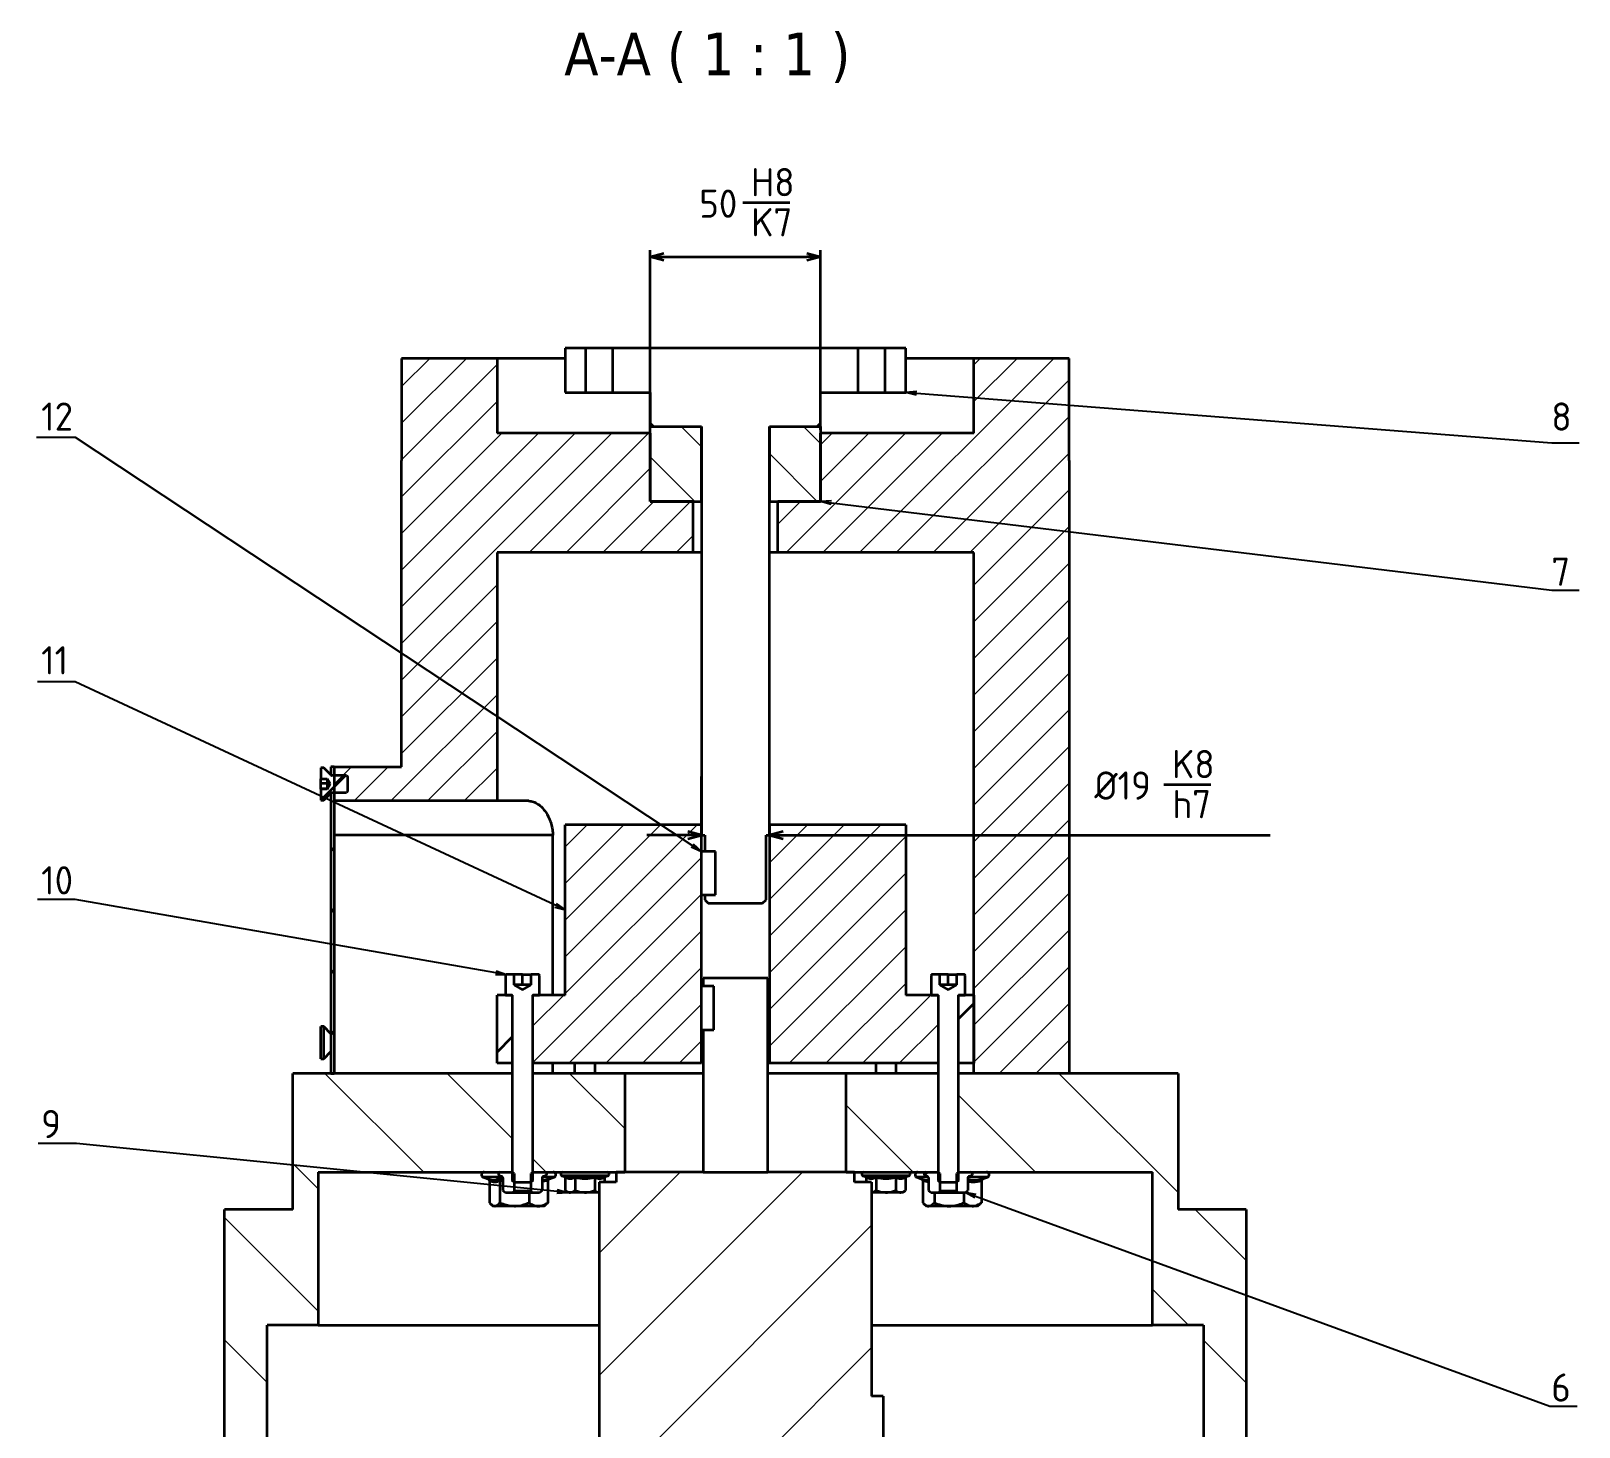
# Model space of a CAD drawing. Header units: millimetres. Extents: x 18672 to 36223, y 3814 to 8014.
# Drawn here: x 20005 to 20574, y 5027 to 5540 of the extents above; entities that cross this region are included whole.
import ezdxf
from ezdxf import colors
from ezdxf.entities.mleader import LeaderData, LeaderLine
from ezdxf.math import Vec2, Vec3

# ---------------------------------------------------------------- set-up
doc = ezdxf.new("R2010")
doc.units = ezdxf.units.MM
doc.layers.get('0').update_dxf_attribs({"lineweight": 35})
doc.layers.add('Nét mảnh', color=130, linetype='Continuous', lineweight=13)
doc.layers.add('Nét đậm', color=7, linetype='Continuous', lineweight=35)
doc.styles.add('MtXpl_TCVN_7284', font='tcvn+7284-2003r.ttf')
doc.styles.add('PDF Tahoma', font='tahoma.ttf')
doc.styles.get("Standard").update_dxf_attribs({"font": 'tcvn+7284-2003r.ttf', "height": 4.375})
pattern_1 = [(135, (305.248, 0), (-22.45064, -22.45064), [])]
pattern_2 = [(45, (18667.702, 3566.55), (-11.22532, 11.22532), [])]
pattern_3 = [(45, (305.248, 0), (-6.735192, 6.735192), [])]

# ---------------------------------------------------------------- blocks, each defined once
blk = doc.blocks.new('_Open')
at = {"color": 0, "linetype": 'ByBlock', "lineweight": -2}
for p, q in [((-1, 0.17), (0, 0)), ((-1, -0.17), (0, 0)), ((0, 0), (-1, 0))]:
    blk.add_line(p, q, dxfattribs=at)
blk = doc.blocks.new('_Open30')
at = {"color": 0, "linetype": 'ByBlock', "lineweight": -2}
for p, q in [((-1, 0.27), (0, 0)), ((0, 0), (-1, -0.27)), ((0, 0), (-1, 0))]:
    blk.add_line(p, q, dxfattribs=at)

msp = doc.modelspace()

# ---------------------------------------------------------------- hatches: boundary and pattern name
at = {"layer": 'Nét mảnh', "linetype": 'Continuous'}
h = msp.add_hatch(dxfattribs=at)
h.set_pattern_fill('ANSI31', color=256, scale=3, style=0)
h.set_pattern_definition(pattern_3)
h.paths.add_polyline_path([(20176.37, 5419.69), (20141.37, 5419.69), (20141.37, 5382.19), (20141.37, 5269.69), (20116.63, 5269.69), (20116.63, 5257.19), (20176.37, 5257.19), (20176.37, 5348.44), (20248.24, 5348.44), (20248.24, 5367.19), (20232.62, 5367.19), (20232.62, 5392.19), (20176.37, 5392.19)], flags=0)
h = msp.add_hatch(dxfattribs=at)
h.set_pattern_fill('ANSI31', color=256, scale=3, style=0)
h.set_pattern_definition(pattern_3)
h.paths.add_polyline_path([(20386.37, 5157.19), (20386.37, 5182.19), (20386.37, 5382.19), (20386.37, 5419.69), (20351.37, 5419.69), (20351.37, 5392.19), (20295.12, 5392.19), (20295.12, 5367.19), (20279.49, 5367.19), (20279.49, 5348.44), (20351.37, 5348.44), (20351.37, 5157.19)], flags=0)
h = msp.add_hatch(dxfattribs=at)
h.set_pattern_fill('ANSI31', color=256, scale=5, angle=90, style=0)
h.paths.add_polyline_path([(20232.62, 5394.69), (20232.62, 5367.19), (20251.37, 5367.19), (20251.37, 5394.69)], flags=0)
h = msp.add_hatch(dxfattribs=at)
h.set_pattern_fill('ANSI31', color=256, scale=5, angle=90, style=0)
h.paths.add_polyline_path([(20295.12, 5367.19), (20295.12, 5394.69), (20276.37, 5394.69), (20276.37, 5367.19)], flags=0)
h = msp.add_hatch(dxfattribs=at)
h.set_pattern_fill('ANSI31', color=256, scale=3, style=0)
h.set_pattern_definition(pattern_3)
h.paths.add_polyline_path([(20201.37, 5248.44), (20201.37, 5185.94), (20189.49, 5185.94), (20189.49, 5160.94), (20251.37, 5160.94), (20251.37, 5248.44)], flags=0)
h = msp.add_hatch(dxfattribs=at)
h.set_pattern_fill('ANSI31', color=256, scale=3, style=0)
h.set_pattern_definition(pattern_3)
h.paths.add_polyline_path([(20326.37, 5185.94), (20326.37, 5248.44), (20276.37, 5248.44), (20276.37, 5160.94), (20338.24, 5160.94), (20338.24, 5185.94)], flags=0)
h = msp.add_hatch(dxfattribs=at)
h.set_pattern_fill('ANSI31', color=256, scale=10, angle=90, style=0)
h.set_pattern_definition(pattern_1)
h.paths.add_polyline_path([(20051.37, 5009.69), (20091.99, 5009.69), (20091.99, 5064.69), (20110.74, 5064.69), (20110.74, 5120.94), (20181.99, 5120.94), (20181.99, 5157.19), (20101.37, 5157.19), (20101.37, 5107.19), (20076.37, 5107.19), (20076.37, 5019.69), (20051.37, 5019.69)], flags=0)
h = msp.add_hatch(dxfattribs=at)
h.set_pattern_fill('ANSI31', color=256, scale=10, angle=90, style=0)
h.set_pattern_definition(pattern_1)
h.paths.add_polyline_path([(20223.24, 5120.94), (20223.24, 5157.19), (20189.49, 5157.19), (20189.49, 5120.94)], flags=0)
h = msp.add_hatch(dxfattribs=at)
h.set_pattern_fill('ANSI31', color=256, scale=10, angle=90, style=0)
h.set_pattern_definition(pattern_1)
h.paths.add_polyline_path([(20304.49, 5157.19), (20304.49, 5120.94), (20338.24, 5120.94), (20338.24, 5157.19)], flags=0)
h = msp.add_hatch(dxfattribs=at)
h.set_pattern_fill('ANSI31', color=256, scale=10, angle=90, style=0)
h.set_pattern_definition(pattern_1)
h.paths.add_polyline_path([(20416.99, 5064.69), (20435.74, 5064.69), (20435.74, 5009.69), (20451.37, 5009.69), (20451.37, 5019.69), (20451.37, 5107.19), (20426.37, 5107.19), (20426.37, 5157.19), (20345.74, 5157.19), (20345.74, 5120.94), (20416.99, 5120.94)], flags=0)
at = {"layer": 'Nét đậm', "linetype": 'Continuous'}
h = msp.add_hatch(dxfattribs=at)
h.set_pattern_fill('ANSI31', scale=5, style=0)
h.set_pattern_definition(pattern_2)
edge = h.paths.add_edge_path(flags=0)
edge.add_line((20121.09, 5260.32), (20121.65, 5260.87))
edge.add_line((20121.65, 5260.87), (20121.65, 5266.01))
edge.add_line((20121.65, 5266.01), (20121.09, 5266.57))
edge.add_line((20121.09, 5266.57), (20115.63, 5266.57))
edge.add_arc((20115.63, 5266.82), 0.25, 225, 270, ccw=False)
edge.add_line((20115.45, 5266.64), (20112.75, 5269.33))
edge.add_line((20112.75, 5269.33), (20111.65, 5269.33))
edge.add_line((20111.65, 5269.33), (20111.65, 5265.32))
edge.add_line((20111.65, 5265.32), (20114.02, 5265.32))
edge.add_line((20114.02, 5265.32), (20114.02, 5265.32))
edge.add_line((20114.02, 5265.32), (20115.11, 5263.44))
edge.add_line((20115.11, 5263.44), (20114.02, 5261.57))
edge.add_line((20114.02, 5261.57), (20114.02, 5261.56))
edge.add_line((20114.02, 5261.56), (20111.65, 5261.56))
edge.add_line((20111.65, 5261.56), (20111.65, 5257.55))
edge.add_line((20111.65, 5257.55), (20112.75, 5257.55))
edge.add_line((20112.75, 5257.55), (20115.45, 5260.24))
edge.add_arc((20115.63, 5260.07), 0.25, 90, 135, ccw=False)
edge.add_line((20115.63, 5260.32), (20121.09, 5260.32))
h = msp.add_hatch(dxfattribs=at)
h.set_pattern_fill('ANSI31', scale=5, style=0)
h.set_pattern_definition(pattern_2)
h.paths.add_polyline_path([(20116.63, 5260.32), (20115.38, 5260.32), (20115.38, 5157.19), (20116.63, 5157.19)], flags=0)
h = msp.add_hatch(dxfattribs=at)
h.set_pattern_fill('ANSI31', color=256, scale=5, style=0)
h.set_pattern_definition(pattern_2)
h.paths.add_polyline_path([(20176.37, 5185.94), (20176.37, 5160.94), (20181.99, 5160.94), (20181.99, 5185.94)], flags=0)
h = msp.add_hatch(dxfattribs=at)
h.set_pattern_fill('ANSI31', scale=5, style=0)
h.set_pattern_definition(pattern_2)
h.paths.add_polyline_path([(20351.37, 5160.94), (20351.37, 5185.94), (20345.74, 5185.94), (20345.74, 5160.94)], flags=0)
h = msp.add_hatch(dxfattribs=at)
h.set_pattern_fill('ANSI31', scale=5, style=0)
h.set_pattern_definition(pattern_2)
edge = h.paths.add_edge_path(flags=0)
edge.add_spline(control_points=[(20192.96, 5118.8), (20192.96, 5118.85), (20192.97, 5118.9), (20192.98, 5118.94), (20193, 5118.99), (20193.03, 5119.03), (20193.06, 5119.07), (20193.09, 5119.12), (20193.13, 5119.15), (20193.17, 5119.19), (20193.22, 5119.22), (20193.27, 5119.24), (20193.32, 5119.26), (20193.32, 5119.26), (20193.32, 5119.26), (20193.32, 5119.27)], knot_values=[0, 0, 0, 0, 0.000119, 0.000119, 0.000119, 0.000237, 0.000237, 0.000237, 0.000369, 0.000369, 0.000369, 0.000499, 0.000499, 0.000499, 0.000503, 0.000503, 0.000503, 0.000503], weights=[1, 1, 1, 1, 1, 1, 1, 1, 1, 1, 1, 1, 1, 1, 1, 1], degree=3, periodic=0)
edge.add_line((20193.32, 5119.27), (20194.15, 5119.57))
edge.add_arc((20193.91, 5120.23), 0.709, 290, 450)
edge.add_line((20193.91, 5120.94), (20189.49, 5120.94))
edge.add_line((20189.49, 5120.94), (20189.49, 5120.91))
edge.add_line((20189.49, 5120.91), (20188.87, 5120.47))
edge.add_line((20188.87, 5120.47), (20188.87, 5113.88))
edge.add_line((20188.87, 5113.88), (20189.49, 5113.44))
edge.add_line((20189.49, 5113.44), (20191.99, 5113.44))
edge.add_line((20191.99, 5113.44), (20192.96, 5114.19))
edge.add_line((20192.96, 5114.19), (20192.96, 5118.8))
h = msp.add_hatch(dxfattribs=at)
h.set_pattern_fill('ANSI31', scale=5, style=0)
h.set_pattern_definition(pattern_2)
edge = h.paths.add_edge_path(flags=0)
edge.add_spline(control_points=[(20334.41, 5119.27), (20334.41, 5119.26), (20334.41, 5119.26), (20334.41, 5119.26), (20334.46, 5119.24), (20334.51, 5119.22), (20334.56, 5119.19), (20334.6, 5119.15), (20334.64, 5119.12), (20334.68, 5119.07), (20334.71, 5119.03), (20334.73, 5118.99), (20334.75, 5118.94), (20334.77, 5118.9), (20334.77, 5118.85), (20334.77, 5118.8)], knot_values=[-0.000004, -0.000004, -0.000004, -0.000004, 0, 0, 0, 0.000131, 0.000131, 0.000131, 0.000263, 0.000263, 0.000263, 0.000381, 0.000381, 0.000381, 0.000501, 0.000501, 0.000501, 0.000501], weights=[1, 1, 1, 1, 1, 1, 1, 1, 1, 1, 1, 1, 1, 1, 1, 1], degree=3, periodic=0)
edge.add_line((20334.77, 5118.8), (20334.77, 5114.19))
edge.add_line((20334.77, 5114.19), (20335.74, 5113.44))
edge.add_line((20335.74, 5113.44), (20338.24, 5113.44))
edge.add_line((20338.24, 5113.44), (20338.87, 5113.88))
edge.add_line((20338.87, 5113.88), (20338.87, 5120.47))
edge.add_line((20338.87, 5120.47), (20338.24, 5120.91))
edge.add_line((20338.24, 5120.91), (20338.24, 5120.94))
edge.add_line((20338.24, 5120.94), (20333.83, 5120.94))
edge.add_arc((20333.83, 5120.23), 0.709, 90, 250)
edge.add_line((20333.58, 5119.57), (20334.41, 5119.27))

# ---------------------------------------------------------------- linework, layer by layer
at = {"layer": 'Nét mảnh', "linetype": 'Continuous'}
for p, q in [((20213.87, 5091.2), (20243.61, 5120.94)), ((20213.87, 5046.29), (20288.51, 5120.94)), ((20213.87, 5001.39), (20313.87, 5101.39)), ((20213.87, 4956.49), (20313.87, 5056.49))]:
    msp.add_line(p, q, dxfattribs=at)
at = {"layer": 'Nét đậm'}
for p, q in [((20283.86, 5476.83), (20266.54, 5476.83)), ((20232.62, 5393.44), (20232.62, 5459.49)), ((20237.62, 5456.99), (20290.12, 5456.99)), ((20295.12, 5393.44), (20295.12, 5459.49)), ((20251.37, 5245.94), (20251.37, 5266.13)), ((20276.37, 5245.94), (20276.37, 5266.13)), ((20438.43, 5263.17), (20421.11, 5263.17)), ((20246.37, 5244.69), (20231.37, 5244.69)), ((20281.37, 5244.69), (20460.11, 5244.69)), ((20256.62, 5238.69), (20251.37, 5238.69)), ((20256.62, 5222.69), (20256.62, 5238.69)), ((20251.37, 5222.69), (20256.62, 5222.69)), ((20255.99, 5189.19), (20251.37, 5189.19)), ((20255.99, 5173.19), (20255.99, 5189.19)), ((20251.37, 5173.19), (20255.99, 5173.19)), ((20251.99, 5173.19), (20251.99, 5120.94)), ((20251.99, 5120.94), (20275.74, 5120.94))]:
    msp.add_line(p, q, dxfattribs=at)
at = {"layer": 'Nét đậm', "color": 7, "linetype": 'Continuous'}
for p, q in [((20201.37, 5423.44), (20201.37, 5407.19)), ((20208.87, 5423.44), (20201.37, 5423.44)), ((20208.87, 5423.44), (20208.87, 5407.19)), ((20218.87, 5423.44), (20208.87, 5423.44)), ((20218.87, 5407.19), (20218.87, 5423.44)), ((20308.87, 5423.44), (20218.87, 5423.44)), ((20308.87, 5423.44), (20308.87, 5407.19)), ((20318.87, 5423.44), (20308.87, 5423.44)), ((20318.87, 5407.19), (20318.87, 5423.44)), ((20326.37, 5423.44), (20318.87, 5423.44)), ((20326.37, 5407.19), (20326.37, 5423.44)), ((20141.37, 5419.69), (20141.37, 5382.19)), ((20176.37, 5419.69), (20141.37, 5419.69)), ((20176.37, 5419.69), (20176.37, 5392.19)), ((20201.37, 5419.69), (20176.37, 5419.69)), ((20351.37, 5419.69), (20326.37, 5419.69)), ((20351.37, 5392.19), (20351.37, 5419.69)), ((20386.37, 5419.69), (20351.37, 5419.69)), ((20386.37, 5382.19), (20386.37, 5419.69)), ((20201.37, 5407.19), (20208.87, 5407.19)), ((20208.87, 5407.19), (20218.87, 5407.19)), ((20218.87, 5407.19), (20232.62, 5407.19)), ((20232.62, 5407.19), (20232.62, 5395.94)), ((20295.12, 5407.19), (20308.87, 5407.19)), ((20295.12, 5395.94), (20295.12, 5407.19)), ((20308.87, 5407.19), (20318.87, 5407.19)), ((20318.87, 5407.19), (20326.37, 5407.19)), ((20232.62, 5395.94), (20233.87, 5394.69)), ((20232.62, 5367.19), (20232.62, 5394.69)), ((20232.62, 5394.69), (20251.37, 5394.69)), ((20233.87, 5394.69), (20251.37, 5394.69)), ((20251.37, 5367.19), (20251.37, 5394.69)), ((20251.37, 5394.69), (20251.37, 5244.69)), ((20276.37, 5394.69), (20276.37, 5367.19)), ((20276.37, 5394.69), (20295.12, 5394.69)), ((20276.37, 5394.69), (20293.87, 5394.69)), ((20276.37, 5244.69), (20276.37, 5394.69)), ((20293.87, 5394.69), (20295.12, 5395.94)), ((20295.12, 5394.69), (20295.12, 5367.19)), ((20232.62, 5392.19), (20176.37, 5392.19)), ((20232.62, 5392.19), (20232.62, 5367.19)), ((20295.12, 5367.19), (20295.12, 5392.19)), ((20351.37, 5392.19), (20295.12, 5392.19)), ((20141.37, 5269.69), (20141.37, 5382.19)), ((20386.37, 5382.19), (20386.37, 5182.19)), ((20232.62, 5367.19), (20251.37, 5367.19)), ((20248.24, 5367.19), (20232.62, 5367.19)), ((20248.24, 5367.19), (20248.24, 5348.44)), ((20276.37, 5367.19), (20295.12, 5367.19)), ((20279.49, 5348.44), (20279.49, 5367.19)), ((20295.12, 5367.19), (20279.49, 5367.19)), ((20248.24, 5348.44), (20176.37, 5348.44)), ((20176.37, 5348.44), (20176.37, 5257.19)), ((20251.37, 5348.44), (20248.24, 5348.44)), ((20279.49, 5348.44), (20276.37, 5348.44)), ((20351.37, 5348.44), (20279.49, 5348.44)), ((20351.37, 5157.19), (20351.37, 5348.44)), ((20111.65, 5269.33), (20111.65, 5265.32)), ((20112.75, 5269.33), (20111.65, 5269.33)), ((20115.45, 5266.64), (20112.75, 5269.33)), ((20116.63, 5269.69), (20115.38, 5269.69)), ((20115.38, 5269.69), (20115.38, 5266.57)), ((20116.63, 5269.69), (20116.63, 5257.19)), ((20116.63, 5269.69), (20141.37, 5269.69)), ((20116.63, 5269.69), (20116.63, 5266.57)), ((20111.65, 5265.32), (20114.02, 5265.32)), ((20111.65, 5263.62), (20111.65, 5265.32)), ((20114.02, 5263.62), (20111.65, 5263.62)), ((20111.65, 5261.66), (20111.65, 5263.62)), ((20115.11, 5263.44), (20114.02, 5265.32)), ((20114.02, 5265.32), (20114.02, 5265.32)), ((20114.02, 5265.32), (20114.02, 5264.51)), ((20114.02, 5264.51), (20114.02, 5262.64)), ((20114.02, 5261.57), (20115.11, 5263.44)), ((20114.02, 5262.64), (20114.02, 5261.57)), ((20116.63, 5266.57), (20115.38, 5266.57)), ((20121.09, 5266.57), (20115.63, 5266.57)), ((20121.09, 5266.57), (20121.65, 5266.01)), ((20121.65, 5260.87), (20121.65, 5266.01)), ((20114.02, 5261.66), (20111.65, 5261.66)), ((20111.65, 5261.56), (20111.65, 5261.66)), ((20111.65, 5261.56), (20111.65, 5257.55)), ((20114.02, 5261.56), (20111.65, 5261.56)), ((20111.65, 5257.55), (20112.75, 5257.55)), ((20112.75, 5257.55), (20115.45, 5260.24)), ((20114.02, 5261.56), (20114.02, 5261.57)), ((20114.02, 5261.57), (20114.02, 5261.57)), ((20115.38, 5260.32), (20115.38, 5157.19)), ((20115.38, 5260.32), (20116.63, 5260.32)), ((20115.63, 5260.32), (20121.09, 5260.32)), ((20116.63, 5260.32), (20116.63, 5157.19)), ((20176.37, 5257.19), (20116.63, 5257.19)), ((20121.65, 5260.87), (20121.09, 5260.32)), ((20188.09, 5257.19), (20176.37, 5257.19)), ((20251.37, 5248.44), (20201.37, 5248.44)), ((20201.37, 5185.94), (20201.37, 5248.44)), ((20251.37, 5160.94), (20251.37, 5248.44)), ((20276.37, 5248.44), (20276.37, 5160.94)), ((20326.37, 5248.44), (20276.37, 5248.44)), ((20326.37, 5248.44), (20326.37, 5185.94)), ((20196.84, 5244.69), (20116.63, 5244.69)), ((20196.84, 5185.94), (20196.84, 5244.69)), ((20251.37, 5244.69), (20252.62, 5244.69)), ((20252.62, 5244.69), (20252.62, 5238.69)), ((20275.12, 5244.69), (20276.37, 5244.69)), ((20275.12, 5220.94), (20275.12, 5244.69)), ((20252.62, 5222.69), (20252.62, 5220.94)), ((20252.62, 5220.94), (20253.87, 5219.69)), ((20253.87, 5219.69), (20273.87, 5219.69)), ((20273.87, 5219.69), (20275.12, 5220.94)), ((20179.49, 5193.07), (20179.49, 5185.94)), ((20182.56, 5193.44), (20179.87, 5193.44)), ((20182.56, 5193.44), (20182.56, 5189.69)), ((20185.74, 5193.44), (20182.56, 5193.44)), ((20182.56, 5189.69), (20185.74, 5187.86)), ((20184.15, 5189.69), (20182.56, 5189.69)), ((20187.33, 5189.69), (20184.15, 5189.69)), ((20185.74, 5189.69), (20185.74, 5193.44)), ((20185.74, 5193.44), (20188.92, 5193.44)), ((20185.74, 5187.86), (20188.92, 5189.69)), ((20188.92, 5189.69), (20187.33, 5189.69)), ((20188.92, 5189.69), (20188.92, 5193.44)), ((20191.62, 5193.44), (20188.92, 5193.44)), ((20191.99, 5185.94), (20191.99, 5193.07)), ((20251.99, 5192.19), (20251.99, 5189.19)), ((20275.74, 5192.19), (20251.99, 5192.19)), ((20275.74, 5120.94), (20275.74, 5192.19)), ((20335.74, 5193.07), (20335.74, 5185.94)), ((20338.81, 5193.44), (20336.12, 5193.44)), ((20338.81, 5193.44), (20338.81, 5189.69)), ((20341.99, 5193.44), (20338.81, 5193.44)), ((20338.81, 5189.69), (20341.99, 5187.86)), ((20340.4, 5189.69), (20338.81, 5189.69)), ((20343.58, 5189.69), (20340.4, 5189.69)), ((20341.99, 5189.69), (20341.99, 5193.44)), ((20341.99, 5193.44), (20345.17, 5193.44)), ((20341.99, 5187.86), (20345.17, 5189.69)), ((20345.17, 5189.69), (20343.58, 5189.69)), ((20345.17, 5189.69), (20345.17, 5193.44)), ((20347.87, 5193.44), (20345.17, 5193.44)), ((20348.24, 5185.94), (20348.24, 5193.07)), ((20176.37, 5160.94), (20176.37, 5185.94)), ((20181.99, 5185.94), (20176.37, 5185.94)), ((20179.49, 5185.94), (20181.68, 5185.94)), ((20181.99, 5185.94), (20181.99, 5160.94)), ((20181.99, 5185.63), (20181.99, 5117.88)), ((20189.49, 5160.94), (20189.49, 5185.94)), ((20201.37, 5185.94), (20189.49, 5185.94)), ((20189.49, 5117.88), (20189.49, 5185.63)), ((20189.8, 5185.94), (20191.99, 5185.94)), ((20338.24, 5185.94), (20326.37, 5185.94)), ((20335.74, 5185.94), (20337.93, 5185.94)), ((20338.24, 5185.94), (20338.24, 5160.94)), ((20338.24, 5185.63), (20338.24, 5117.88)), ((20345.74, 5160.94), (20345.74, 5185.94)), ((20351.37, 5185.94), (20345.74, 5185.94)), ((20345.74, 5117.88), (20345.74, 5185.63)), ((20346.05, 5185.94), (20348.24, 5185.94)), ((20351.37, 5185.94), (20351.37, 5160.94)), ((20386.37, 5182.19), (20386.37, 5157.19)), ((20112.75, 5174.33), (20111.65, 5174.33)), ((20111.65, 5166.18), (20111.65, 5174.33)), ((20115.38, 5171.71), (20112.75, 5174.33)), ((20112.75, 5166.18), (20112.75, 5174.33)), ((20111.65, 5162.55), (20111.65, 5166.18)), ((20112.75, 5162.55), (20112.75, 5166.18)), ((20111.65, 5162.55), (20112.75, 5162.55)), ((20112.75, 5162.55), (20115.38, 5165.17)), ((20181.99, 5160.94), (20176.37, 5160.94)), ((20251.37, 5160.94), (20189.49, 5160.94)), ((20196.84, 5157.19), (20196.84, 5160.94)), ((20204.87, 5160.94), (20204.87, 5157.19)), ((20212.37, 5157.19), (20212.37, 5160.94)), ((20276.37, 5160.94), (20275.74, 5160.94)), ((20338.24, 5160.94), (20276.37, 5160.94)), ((20315.36, 5160.94), (20315.36, 5157.19)), ((20322.86, 5157.19), (20322.86, 5160.94)), ((20351.37, 5160.94), (20345.74, 5160.94)), ((20101.37, 5107.19), (20101.37, 5157.19)), ((20181.99, 5157.19), (20101.37, 5157.19)), ((20115.38, 5157.19), (20116.63, 5157.19)), ((20181.99, 5157.19), (20181.99, 5120.94)), ((20189.49, 5120.94), (20189.49, 5157.19)), ((20223.24, 5157.19), (20189.49, 5157.19)), ((20223.24, 5157.19), (20223.24, 5120.94)), ((20251.99, 5157.19), (20223.24, 5157.19)), ((20304.49, 5157.19), (20275.74, 5157.19)), ((20304.49, 5120.94), (20304.49, 5157.19)), ((20338.24, 5157.19), (20304.49, 5157.19)), ((20338.24, 5157.19), (20338.24, 5120.94)), ((20345.74, 5120.94), (20345.74, 5157.19)), ((20426.37, 5157.19), (20345.74, 5157.19)), ((20386.37, 5157.19), (20351.37, 5157.19)), ((20426.37, 5157.19), (20426.37, 5107.19)), ((20110.74, 5120.94), (20181.99, 5120.94)), ((20110.74, 5120.94), (20110.74, 5064.69)), ((20177.58, 5120.94), (20181.99, 5120.94)), ((20181.99, 5120.91), (20181.99, 5120.94)), ((20182.62, 5120.47), (20181.99, 5120.91)), ((20182.62, 5120.47), (20182.62, 5113.88)), ((20189.49, 5120.91), (20188.87, 5120.47)), ((20188.87, 5113.88), (20188.87, 5120.47)), ((20189.49, 5120.94), (20189.49, 5120.91)), ((20189.49, 5120.94), (20193.91, 5120.94)), ((20189.49, 5120.94), (20223.24, 5120.94)), ((20220.12, 5120.94), (20220.12, 5117.19)), ((20251.99, 5120.94), (20220.12, 5120.94)), ((20307.62, 5120.94), (20275.74, 5120.94)), ((20304.49, 5120.94), (20338.24, 5120.94)), ((20307.62, 5117.19), (20307.62, 5120.94)), ((20333.83, 5120.94), (20338.24, 5120.94)), ((20338.24, 5120.91), (20338.24, 5120.94)), ((20338.87, 5120.47), (20338.24, 5120.91)), ((20338.87, 5120.47), (20338.87, 5113.88)), ((20345.74, 5120.91), (20345.12, 5120.47)), ((20345.12, 5113.88), (20345.12, 5120.47)), ((20345.74, 5120.94), (20345.74, 5120.91)), ((20345.74, 5120.94), (20350.16, 5120.94)), ((20345.74, 5120.94), (20416.99, 5120.94)), ((20416.99, 5064.69), (20416.99, 5120.94)), ((20171.33, 5119.07), (20173.74, 5118.19)), ((20173.64, 5117.72), (20173.64, 5109.69)), ((20178.16, 5119.27), (20177.33, 5119.57)), ((20177.44, 5117.72), (20177.44, 5109.69)), ((20178.52, 5118.8), (20178.52, 5114.19)), ((20178.52, 5114.19), (20179.49, 5113.44)), ((20182.68, 5117.19), (20181.99, 5117.88)), ((20182.68, 5117.19), (20188.8, 5117.19)), ((20189.49, 5117.88), (20188.8, 5117.19)), ((20191.99, 5113.44), (20192.96, 5114.19)), ((20192.96, 5118.8), (20192.96, 5114.19)), ((20194.15, 5119.57), (20193.32, 5119.27)), ((20195, 5117.72), (20195, 5109.69)), ((20195.33, 5118.35), (20197.31, 5119.07)), ((20200.22, 5119.57), (20201.04, 5119.27)), ((20201.41, 5118.8), (20201.41, 5114.19)), ((20201.41, 5114.19), (20202.37, 5113.44)), ((20205.02, 5118.8), (20205.02, 5114.19)), ((20212.23, 5118.8), (20212.23, 5114.19)), ((20213.87, 5117.19), (20213.87, 4950.94)), ((20220.12, 5117.19), (20213.87, 5117.19)), ((20215.84, 5118.8), (20215.84, 5117.19)), ((20216.21, 5119.27), (20217.03, 5119.57)), ((20313.87, 5117.19), (20307.62, 5117.19)), ((20310.7, 5119.57), (20311.53, 5119.27)), ((20311.89, 5118.8), (20311.89, 5117.19)), ((20313.87, 5117.19), (20313.87, 5038.69)), ((20315.5, 5118.8), (20315.5, 5114.19)), ((20322.72, 5118.8), (20322.72, 5114.19)), ((20325.36, 5113.44), (20326.33, 5114.19)), ((20326.33, 5118.8), (20326.33, 5114.19)), ((20326.69, 5119.27), (20327.52, 5119.57)), ((20330.43, 5119.07), (20332.65, 5118.26)), ((20332.67, 5117.72), (20332.67, 5109.69)), ((20334.41, 5119.27), (20333.58, 5119.57)), ((20334.77, 5118.8), (20334.77, 5114.19)), ((20334.77, 5114.19), (20335.74, 5113.44)), ((20338.93, 5117.19), (20338.24, 5117.88)), ((20338.93, 5117.19), (20345.05, 5117.19)), ((20345.74, 5117.88), (20345.05, 5117.19)), ((20348.24, 5113.44), (20349.21, 5114.19)), ((20349.21, 5118.8), (20349.21, 5114.19)), ((20350.4, 5119.57), (20349.57, 5119.27)), ((20354.17, 5117.72), (20354.17, 5109.69)), ((20354.6, 5118.41), (20356.4, 5119.07)), ((20174.28, 5109.01), (20174.94, 5108.44)), ((20175.54, 5108.44), (20174.94, 5108.44)), ((20182.78, 5108.44), (20175.54, 5108.44)), ((20179.49, 5113.44), (20181.99, 5113.44)), ((20181.99, 5113.44), (20182.62, 5113.88)), ((20181.99, 5113.44), (20189.49, 5113.44)), ((20188.87, 5113.88), (20182.62, 5113.88)), ((20191.56, 5108.44), (20182.78, 5108.44)), ((20188.12, 5113.44), (20188.12, 5109.69)), ((20188.87, 5113.88), (20189.49, 5113.44)), ((20189.49, 5113.44), (20191.99, 5113.44)), ((20193.69, 5108.44), (20191.56, 5108.44)), ((20193.69, 5108.44), (20194.35, 5109.01)), ((20195, 5109.69), (20194.33, 5109.04)), ((20203.21, 5113.44), (20202.37, 5113.44)), ((20208.62, 5113.44), (20203.21, 5113.44)), ((20213.87, 5113.44), (20208.62, 5113.44)), ((20319.11, 5113.44), (20313.87, 5113.44)), ((20324.52, 5113.44), (20319.11, 5113.44)), ((20325.36, 5113.44), (20324.52, 5113.44)), ((20333.18, 5109.18), (20334.04, 5108.44)), ((20334.8, 5108.44), (20334.04, 5108.44)), ((20342.32, 5108.44), (20334.8, 5108.44)), ((20335.74, 5113.44), (20338.24, 5113.44)), ((20336.94, 5113.44), (20336.94, 5109.69)), ((20338.24, 5113.44), (20338.87, 5113.88)), ((20338.24, 5113.44), (20345.74, 5113.44)), ((20345.12, 5113.88), (20338.87, 5113.88)), ((20350.93, 5108.44), (20342.32, 5108.44)), ((20345.12, 5113.88), (20345.74, 5113.44)), ((20345.74, 5113.44), (20348.24, 5113.44)), ((20347.69, 5113.44), (20347.69, 5109.69)), ((20352.79, 5108.44), (20350.93, 5108.44)), ((20352.79, 5108.44), (20353.65, 5109.18)), ((20354.17, 5109.69), (20353.62, 5109.21)), ((20076.37, 5019.69), (20076.37, 5107.19)), ((20101.37, 5107.19), (20076.37, 5107.19)), ((20451.37, 5107.19), (20426.37, 5107.19)), ((20451.37, 5107.19), (20451.37, 5019.69)), ((20110.74, 5064.69), (20091.99, 5064.69)), ((20091.99, 5009.69), (20091.99, 5064.69)), ((20110.74, 5064.69), (20213.87, 5064.69)), ((20313.87, 5064.69), (20416.99, 5064.69)), ((20435.74, 5064.69), (20416.99, 5064.69)), ((20435.74, 5064.69), (20435.74, 5009.69)), ((20318.12, 5038.69), (20313.87, 5038.69)), ((20318.12, 5038.69), (20318.12, 5015.44))]:
    msp.add_line(p, q, dxfattribs=at)
at = {"layer": 'Nét đậm', "color": 8, "linetype": 'Continuous'}
for p, q in [((20178.33, 5119.07), (20171.33, 5119.07)), ((20178.52, 5117.62), (20177.44, 5117.72)), ((20195, 5117.72), (20192.96, 5117.42)), ((20197.31, 5119.07), (20193.09, 5119.07)), ((20195.6, 5118.5), (20195.43, 5118.42)), ((20217.03, 5119.57), (20200.22, 5119.57)), ((20327.52, 5119.57), (20310.7, 5119.57)), ((20334.62, 5119.07), (20330.43, 5119.07)), ((20334.77, 5117.24), (20332.67, 5117.72)), ((20356.4, 5119.07), (20349.38, 5119.07))]:
    msp.add_line(p, q, dxfattribs=at)
at = {"layer": 'Nét đậm', "color": 7, "linetype": 'Continuous'}
for centre, radius, start, end in [((20115.63, 5266.82), 0.25, 225, 270), ((20115.63, 5260.07), 0.25, 90, 135), ((20179.87, 5193.07), 0.375, 90, 180), ((20191.62, 5193.07), 0.375, 0, 90), ((20336.12, 5193.07), 0.375, 90, 180), ((20347.87, 5193.07), 0.375, 0, 90), ((20181.68, 5185.63), 0.312, 0, 90), ((20189.8, 5185.63), 0.313, 90, 180), ((20337.93, 5185.63), 0.312, 0, 90), ((20346.05, 5185.63), 0.313, 90, 180), ((20171.66, 5119.97), 0.967, 90, 250), ((20177.58, 5120.23), 0.709, 90, 250), ((20193.91, 5120.23), 0.709, 290, 90), ((20196.98, 5119.97), 0.967, 290, 90), ((20200.46, 5120.23), 0.709, 90, 250), ((20216.79, 5120.23), 0.709, 290, 90), ((20310.94, 5120.23), 0.709, 90, 250), ((20327.28, 5120.23), 0.709, 290, 90), ((20330.76, 5119.97), 0.967, 90, 250), ((20333.83, 5120.23), 0.709, 90, 250), ((20350.16, 5120.23), 0.709, 290, 90), ((20356.07, 5119.97), 0.967, 290, 90)]:
    msp.add_arc(centre, radius, start, end, dxfattribs=at)
for points, knots in [([(20188.09, 5257.19), (20188.63, 5257.13), (20189.72, 5257.01), (20191.36, 5256.13), (20192.9, 5254.83), (20194.52, 5252.87), (20195.96, 5250.14), (20196.75, 5247.1), (20196.82, 5245.31), (20196.84, 5244.69)], [0, 0, 0, 0, 0.147139, 0.294321, 0.426409, 0.55839, 0.753392, 0.914615, 1, 1, 1, 1]), ([(20173.64, 5117.72), (20173.63, 5117.8), (20173.61, 5117.97), (20173.49, 5118.19), (20173.36, 5118.29), (20173.3, 5118.35)], [0, 0, 0, 0, 0.336543, 0.671704, 1, 1, 1, 1]), ([(20177.44, 5117.72), (20176.82, 5117.47), (20175.55, 5116.98), (20174.28, 5117.47), (20173.64, 5117.72)], [0, 0, 0, 0, 0.492244, 1, 1, 1, 1]), ([(20177.06, 5118.5), (20177.06, 5118.5), (20177.11, 5118.47), (20177.22, 5118.38), (20177.34, 5118.19), (20177.43, 5117.97), (20177.44, 5117.8), (20177.44, 5117.72)], [0, 0, 0, 0, 0.006127, 0.267769, 0.528744, 0.763887, 1, 1, 1, 1]), ([(20178.52, 5118.8), (20178.52, 5118.85), (20178.51, 5118.95), (20178.43, 5119.08), (20178.31, 5119.19), (20178.21, 5119.25), (20178.16, 5119.26), (20178.16, 5119.27)], [0, 0, 0, 0, 0.236184, 0.471397, 0.732465, 0.992086, 1, 1, 1, 1]), ([(20193.32, 5119.27), (20193.32, 5119.26), (20193.27, 5119.25), (20193.17, 5119.19), (20193.05, 5119.08), (20192.97, 5118.95), (20192.96, 5118.85), (20192.96, 5118.8)], [0, 0, 0, 0, 0.007914, 0.267535, 0.528603, 0.763816, 1, 1, 1, 1]), ([(20195.6, 5118.5), (20195.6, 5118.5), (20195.51, 5118.47), (20195.35, 5118.38), (20195.15, 5118.19), (20195.02, 5117.97), (20195.01, 5117.8), (20195, 5117.72)], [0, 0, 0, 0, 0.006127, 0.267769, 0.528744, 0.763887, 1, 1, 1, 1]), ([(20201.04, 5119.27), (20201.19, 5119.21), (20201.94, 5118.95), (20203.23, 5118.77), (20204.33, 5119.11), (20204.83, 5119.27)], [0, 0, 0, 0, 0.1180833, 0.5922585, 1, 1, 1, 1]), ([(20201.41, 5118.8), (20201.4, 5118.85), (20201.39, 5118.95), (20201.31, 5119.08), (20201.2, 5119.19), (20201.1, 5119.25), (20201.04, 5119.26), (20201.04, 5119.27)], [0, 0, 0, 0, 0.236184, 0.471397, 0.732465, 0.992086, 1, 1, 1, 1]), ([(20205.02, 5118.8), (20204.42, 5118.63), (20203.22, 5118.3), (20202.02, 5118.63), (20201.41, 5118.8)], [0, 0, 0, 0, 0.4921483, 1, 1, 1, 1]), ([(20201.41, 5114.19), (20201.94, 5113.85), (20202.53, 5113.46), (20203.15, 5113.44), (20203.21, 5113.44)], [0, 0, 0, 0, 0.896037, 1, 1, 1, 1]), ([(20203.21, 5113.44), (20203.71, 5113.54), (20204.32, 5113.67), (20204.9, 5114.1), (20205.02, 5114.19)], [0, 0, 0, 0, 0.801462, 1, 1, 1, 1]), ([(20204.83, 5119.27), (20205.13, 5119.21), (20206.61, 5118.95), (20209.17, 5118.77), (20211.39, 5119.11), (20212.41, 5119.27)], [0, 0, 0, 0, 0.118083, 0.592258, 1, 1, 1, 1]), ([(20204.83, 5119.27), (20204.83, 5119.26), (20204.86, 5119.25), (20204.91, 5119.19), (20204.97, 5119.08), (20205.01, 5118.95), (20205.01, 5118.85), (20205.02, 5118.8)], [0, 0, 0, 0, 0.007914, 0.267535, 0.528603, 0.763816, 1, 1, 1, 1]), ([(20212.23, 5118.8), (20211.05, 5118.63), (20208.64, 5118.3), (20206.24, 5118.63), (20205.02, 5118.8)], [0, 0, 0, 0, 0.492148, 1, 1, 1, 1]), ([(20205.02, 5114.19), (20205.32, 5114.08), (20206.48, 5113.64), (20207.71, 5113.53), (20208.62, 5113.44)], [0, 0, 0, 0, 0.263254, 1, 1, 1, 1]), ([(20208.62, 5113.44), (20208.81, 5113.44), (20210, 5113.47), (20211.21, 5113.8), (20212.19, 5114.18), (20212.23, 5114.19)], [0, 0, 0, 0, 0.148486, 0.965571, 1, 1, 1, 1]), ([(20212.41, 5119.27), (20212.41, 5119.26), (20212.39, 5119.25), (20212.34, 5119.19), (20212.28, 5119.08), (20212.24, 5118.95), (20212.23, 5118.85), (20212.23, 5118.8)], [0, 0, 0, 0, 0.007914, 0.267535, 0.528603, 0.763816, 1, 1, 1, 1]), ([(20215.84, 5118.8), (20215.25, 5118.63), (20214.05, 5118.3), (20212.84, 5118.63), (20212.23, 5118.8)], [0, 0, 0, 0, 0.492148, 1, 1, 1, 1]), ([(20212.23, 5114.19), (20212.76, 5113.85), (20213.36, 5113.46), (20213.97, 5113.44), (20214.04, 5113.44)], [0, 0, 0, 0, 0.896037, 1, 1, 1, 1]), ([(20212.41, 5119.27), (20212.56, 5119.21), (20213.29, 5118.95), (20214.56, 5118.77), (20215.69, 5119.11), (20216.21, 5119.27)], [0, 0, 0, 0, 0.118083, 0.592258, 1, 1, 1, 1]), ([(20216.21, 5119.27), (20216.2, 5119.26), (20216.15, 5119.25), (20216.05, 5119.19), (20215.94, 5119.08), (20215.86, 5118.95), (20215.85, 5118.85), (20215.84, 5118.8)], [0, 0, 0, 0, 0.007914, 0.267535, 0.528603, 0.763816, 1, 1, 1, 1]), ([(20311.53, 5119.27), (20311.68, 5119.21), (20312.43, 5118.95), (20313.72, 5118.77), (20314.81, 5119.11), (20315.32, 5119.27)], [0, 0, 0, 0, 0.1180833, 0.5922585, 1, 1, 1, 1]), ([(20311.89, 5118.8), (20311.89, 5118.85), (20311.88, 5118.95), (20311.8, 5119.08), (20311.68, 5119.19), (20311.58, 5119.25), (20311.53, 5119.26), (20311.53, 5119.27)], [0, 0, 0, 0, 0.236184, 0.471397, 0.732465, 0.992086, 1, 1, 1, 1]), ([(20315.5, 5118.8), (20314.91, 5118.63), (20313.71, 5118.3), (20312.5, 5118.63), (20311.89, 5118.8)], [0, 0, 0, 0, 0.4921483, 1, 1, 1, 1]), ([(20313.7, 5113.44), (20314.19, 5113.54), (20314.81, 5113.67), (20315.39, 5114.1), (20315.5, 5114.19)], [0, 0, 0, 0, 0.801462, 1, 1, 1, 1]), ([(20315.32, 5119.27), (20315.61, 5119.21), (20317.1, 5118.95), (20319.65, 5118.77), (20321.87, 5119.11), (20322.9, 5119.27)], [0, 0, 0, 0, 0.118083, 0.592258, 1, 1, 1, 1]), ([(20315.32, 5119.27), (20315.32, 5119.26), (20315.34, 5119.25), (20315.39, 5119.19), (20315.45, 5119.08), (20315.49, 5118.95), (20315.5, 5118.85), (20315.5, 5118.8)], [0, 0, 0, 0, 0.007914, 0.267535, 0.528603, 0.763816, 1, 1, 1, 1]), ([(20322.72, 5118.8), (20321.53, 5118.63), (20319.13, 5118.3), (20316.72, 5118.63), (20315.5, 5118.8)], [0, 0, 0, 0, 0.492148, 1, 1, 1, 1]), ([(20315.5, 5114.19), (20315.81, 5114.08), (20316.96, 5113.64), (20318.2, 5113.53), (20319.11, 5113.44)], [0, 0, 0, 0, 0.263254, 1, 1, 1, 1]), ([(20319.11, 5113.44), (20319.29, 5113.44), (20320.48, 5113.47), (20321.7, 5113.8), (20322.68, 5114.18), (20322.72, 5114.19)], [0, 0, 0, 0, 0.148486, 0.965571, 1, 1, 1, 1]), ([(20322.9, 5119.27), (20322.9, 5119.26), (20322.87, 5119.25), (20322.82, 5119.19), (20322.77, 5119.08), (20322.73, 5118.95), (20322.72, 5118.85), (20322.72, 5118.8)], [0, 0, 0, 0, 0.007914, 0.267535, 0.528603, 0.763816, 1, 1, 1, 1]), ([(20326.33, 5118.8), (20325.73, 5118.63), (20324.53, 5118.3), (20323.33, 5118.63), (20322.72, 5118.8)], [0, 0, 0, 0, 0.492148, 1, 1, 1, 1]), ([(20322.72, 5114.19), (20323.25, 5113.85), (20323.84, 5113.46), (20324.46, 5113.44), (20324.52, 5113.44)], [0, 0, 0, 0, 0.896037, 1, 1, 1, 1]), ([(20322.9, 5119.27), (20323.05, 5119.21), (20323.78, 5118.95), (20325.04, 5118.77), (20326.17, 5119.11), (20326.69, 5119.27)], [0, 0, 0, 0, 0.118083, 0.592258, 1, 1, 1, 1]), ([(20324.52, 5113.44), (20325.02, 5113.54), (20325.63, 5113.67), (20326.21, 5114.1), (20326.33, 5114.19)], [0, 0, 0, 0, 0.801462, 1, 1, 1, 1]), ([(20326.69, 5119.27), (20326.69, 5119.26), (20326.64, 5119.25), (20326.54, 5119.19), (20326.42, 5119.08), (20326.34, 5118.95), (20326.33, 5118.85), (20326.33, 5118.8)], [0, 0, 0, 0, 0.007914, 0.267535, 0.528603, 0.763816, 1, 1, 1, 1]), ([(20332.67, 5117.72), (20332.66, 5117.8), (20332.64, 5117.97), (20332.5, 5118.19), (20332.36, 5118.34), (20332.26, 5118.4), (20332.23, 5118.41)], [0, 0, 0, 0, 0.2906415, 0.5800906, 0.9013354, 1, 1, 1, 1]), ([(20334.77, 5118.8), (20334.77, 5118.85), (20334.76, 5118.95), (20334.68, 5119.08), (20334.56, 5119.19), (20334.46, 5119.25), (20334.41, 5119.26), (20334.41, 5119.27)], [0, 0, 0, 0, 0.236184, 0.471397, 0.732465, 0.992086, 1, 1, 1, 1]), ([(20349.57, 5119.27), (20349.57, 5119.26), (20349.52, 5119.25), (20349.42, 5119.19), (20349.3, 5119.08), (20349.22, 5118.95), (20349.21, 5118.85), (20349.21, 5118.8)], [0, 0, 0, 0, 0.007914, 0.267535, 0.528603, 0.763816, 1, 1, 1, 1]), ([(20354.77, 5118.5), (20354.77, 5118.5), (20354.68, 5118.47), (20354.52, 5118.38), (20354.33, 5118.19), (20354.19, 5117.97), (20354.18, 5117.8), (20354.17, 5117.72)], [0, 0, 0, 0, 0.006127, 0.267769, 0.528744, 0.763887, 1, 1, 1, 1]), ([(20173.64, 5109.69), (20173.93, 5109.36), (20174.54, 5108.69), (20175.19, 5108.44), (20175.53, 5108.44), (20175.54, 5108.44)], [0, 0, 0, 0, 0.48434, 0.986324, 1, 1, 1, 1]), ([(20175.54, 5108.44), (20175.81, 5108.49), (20176.35, 5108.59), (20176.98, 5109.15), (20177.34, 5109.57), (20177.44, 5109.69)], [0, 0, 0, 0, 0.406293, 0.827272, 1, 1, 1, 1]), ([(20177.44, 5109.69), (20177.9, 5109.5), (20179.59, 5108.78), (20181.43, 5108.59), (20182.78, 5108.44)], [0, 0, 0, 0, 0.2661302, 1, 1, 1, 1]), ([(20182.78, 5108.44), (20182.91, 5108.44), (20184.4, 5108.46), (20186.23, 5108.9), (20187.81, 5109.56), (20188.12, 5109.69)], [0, 0, 0, 0, 0.066695, 0.814098, 1, 1, 1, 1]), ([(20188.12, 5109.69), (20188.66, 5109.36), (20189.75, 5108.69), (20190.93, 5108.44), (20191.54, 5108.44), (20191.56, 5108.44)], [0, 0, 0, 0, 0.48434, 0.986324, 1, 1, 1, 1]), ([(20191.56, 5108.44), (20192.04, 5108.49), (20193.02, 5108.59), (20194.16, 5109.15), (20194.81, 5109.57), (20195, 5109.69)], [0, 0, 0, 0, 0.406293, 0.827272, 1, 1, 1, 1]), ([(20332.67, 5109.69), (20333, 5109.36), (20333.67, 5108.69), (20334.41, 5108.44), (20334.79, 5108.44), (20334.8, 5108.44)], [0, 0, 0, 0, 0.48434, 0.986324, 1, 1, 1, 1]), ([(20334.8, 5108.44), (20335.1, 5108.49), (20335.71, 5108.59), (20336.42, 5109.15), (20336.82, 5109.57), (20336.94, 5109.69)], [0, 0, 0, 0, 0.406293, 0.827272, 1, 1, 1, 1]), ([(20336.94, 5109.69), (20337.78, 5109.36), (20339.48, 5108.69), (20341.34, 5108.44), (20342.29, 5108.44), (20342.32, 5108.44)], [0, 0, 0, 0, 0.48434, 0.986324, 1, 1, 1, 1]), ([(20342.32, 5108.44), (20343.07, 5108.49), (20344.6, 5108.59), (20346.38, 5109.15), (20347.4, 5109.57), (20347.69, 5109.69)], [0, 0, 0, 0, 0.406293, 0.827272, 1, 1, 1, 1]), ([(20347.69, 5109.69), (20347.97, 5109.5), (20348.99, 5108.78), (20350.11, 5108.59), (20350.93, 5108.44)], [0, 0, 0, 0, 0.26613, 1, 1, 1, 1]), ([(20350.93, 5108.44), (20351, 5108.44), (20351.91, 5108.46), (20353.02, 5108.9), (20353.98, 5109.56), (20354.17, 5109.69)], [0, 0, 0, 0, 0.066695, 0.814098, 1, 1, 1, 1])]:
    msp.add_open_spline(points, degree=3, knots=knots, dxfattribs=at)
at = {"layer": 'Nét đậm', "color": 8, "linetype": 'Continuous'}
for points, knots in [([(20173.75, 5118.23), (20174.41, 5118.06), (20175.54, 5117.76), (20176.61, 5118.28), (20177.06, 5118.5)], [0, 0, 0, 0, 0.581738, 1, 1, 1, 1]), ([(20177.06, 5118.5), (20177.54, 5118.39), (20178.03, 5118.28), (20178.52, 5118.25), (20178.52, 5118.25)], [0, 0, 0, 0, 0.99653, 1, 1, 1, 1]), ([(20192.96, 5118), (20193, 5118), (20193.87, 5117.93), (20194.76, 5118.22), (20195.6, 5118.5)], [0, 0, 0, 0, 0.046183, 1, 1, 1, 1]), ([(20332.65, 5118.26), (20332.65, 5118.26), (20333.36, 5117.96), (20334.07, 5117.99), (20334.77, 5118.02)], [0, 0, 0, 0, 0.002736, 1, 1, 1, 1]), ([(20349.21, 5118.22), (20350.27, 5118.06), (20352.12, 5117.77), (20353.98, 5118.28), (20354.77, 5118.5)], [0, 0, 0, 0, 0.5747832, 1, 1, 1, 1]), ([(20354.17, 5117.72), (20353.1, 5117.45), (20351.45, 5117.03), (20349.8, 5117.37), (20349.21, 5117.49)], [0, 0, 0, 0, 0.642767, 1, 1, 1, 1])]:
    msp.add_open_spline(points, degree=3, knots=knots, dxfattribs=at)

# ---------------------------------------------------------------- block references
at = {"layer": 'Nét đậm', "yscale": 5, "zscale": 5}
for p, xscale, rotation in [((20232.62, 5456.99), 5, 180), ((20251.37, 5244.69), -5, 179.9999999995608)]:
    msp.add_blockref('_Open30', p, dxfattribs=dict(at, xscale=xscale, rotation=rotation))
for p, xscale in [((20295.12, 5456.99), 5), ((20276.37, 5244.69), -5)]:
    msp.add_blockref('_Open30', p, dxfattribs=dict(at, xscale=xscale))

# ---------------------------------------------------------------- texts
at = {"layer": 'Nét đậm', "insert": (20201.05, 5530.08), "char_height": 15.5995, "attachment_point": 4, "style": 'PDF Tahoma'}
msp.add_mtext('A-A ( 1 : 1 )', dxfattribs=at)
at = {"layer": 'Nét đậm', "attachment_point": 1, "style": 'MtXpl_TCVN_7284'}
for s, width, insert, char_height in [('H8', 20.7022, (20269.58, 5489.59), 10.354), ('50', 20.7022, (20250.61, 5481.69), 10.354), ('K7', 20.7022, (20269.69, 5474.86), 10.354), ('12', 45.4515, (20009.06, 5403.51), 10.354), ('8', 45.4515, (20563.35, 5403.51), 10.35), ('7', 45.4515, (20563.35, 5346.56), 10.35), ('11', 45.4515, (20009.06, 5314.02), 10.354), ('K8', 20.7022, (20424.15, 5275.92), 10.354), ('%%C19', 20.7022, (20395.62, 5268.03), 10.354), ('h7', 20.7022, (20424.26, 5261.2), 10.354), ('10', 45.4515, (20009.06, 5233.24), 10.354), ('9', 45.4515, (20009.06, 5143.74), 10.35), ('6', 45.4515, (20563.35, 5047), 10.35)]:
    msp.add_mtext_dynamic_manual_height_columns(s, width=width, gutter_width=12.5, heights=[0], dxfattribs=dict(at, insert=insert, char_height=char_height))

# ---------------------------------------------------------------- leaders
at = {"layer": 'Nét đậm'}
ml = msp.add_multileader_mtext('Standard', dxfattribs=at)
ml.set_content('', color=256)
ml.set_leader_properties()
ml.set_arrow_properties(name='OPEN')
ml.build(insert=Vec2(0, 0))
ml.multileader.update_dxf_attribs({"text_left_attachment_type": 5})
ctx = ml.context
ctx.base_point, ctx.char_height, ctx.plane_origin = Vec3(20571.53, 5388.64), 4.38, Vec3(20326.37, 5407.19)
ctx.left_attachment = 5
notes = []
notes.append((ctx, [(0, (1, 1, 0), (20563.53, 5388.64), (1, 0), 8, [(0, [(20326.37, 5407.19)], 0, [])])]))
ctx.mtext.insert, ctx.mtext.flow_direction = Vec3(20573.53, 5393.02), 5
ml = msp.add_multileader_mtext('Standard', dxfattribs=at)
ml.set_content('', color=256)
ml.set_leader_properties()
ml.set_arrow_properties(name='OPEN')
ml.build(insert=Vec2(0, 0))
ml.multileader.update_dxf_attribs({"text_left_attachment_type": 5})
ctx = ml.context
ctx.base_point, ctx.char_height, ctx.plane_origin = Vec3(20003.31, 5388.46), 4.38, Vec3(20251.37, 5238.69)
ctx.left_attachment, ctx.text_align_type = 5, 2
notes.append((ctx, [(0, (1, 1, 0), (20021.6, 5390.65), (-1, 0), 14.3, [(0, [(20251.37, 5238.69)], 0, [])])]))
ctx.mtext.insert, ctx.mtext.alignment, ctx.mtext.flow_direction = Vec3(20005.31, 5392.83), 3, 5
ml = msp.add_multileader_mtext('Standard', dxfattribs=at)
ml.set_content('', color=256)
ml.set_leader_properties()
ml.set_arrow_properties(name='OPEN')
ml.build(insert=Vec2(0, 0))
ml.multileader.update_dxf_attribs({"text_left_attachment_type": 5})
ctx = ml.context
ctx.base_point, ctx.char_height, ctx.plane_origin = Vec3(20571.53, 5334.54), 4.38, Vec3(20295.12, 5367.19)
ctx.left_attachment = 5
notes.append((ctx, [(0, (1, 1, 0), (20563.53, 5334.54), (1, 0), 8, [(0, [(20295.12, 5367.19)], 0, [])])]))
ctx.mtext.insert, ctx.mtext.flow_direction = Vec3(20573.53, 5338.91), 5
ml = msp.add_multileader_mtext('Standard', dxfattribs=at)
ml.set_content('', color=256)
ml.set_leader_properties()
ml.set_arrow_properties(name='OPEN')
ml.build(insert=Vec2(0, 0))
ml.multileader.update_dxf_attribs({"text_left_attachment_type": 5})
ctx = ml.context
ctx.base_point, ctx.char_height, ctx.plane_origin = Vec3(20003.65, 5298.79), 4.38, Vec3(20201.37, 5217.19)
ctx.left_attachment, ctx.text_align_type = 5, 2
notes.append((ctx, [(0, (1, 1, 0), (20021.57, 5300.98), (-1, 0), 13.92, [(0, [(20201.37, 5217.19)], 0, [])])]))
ctx.mtext.insert, ctx.mtext.alignment, ctx.mtext.flow_direction = Vec3(20005.65, 5303.17), 3, 5
ml = msp.add_multileader_mtext('Standard', dxfattribs=at)
ml.set_content('', color=256)
ml.set_leader_properties()
ml.set_arrow_properties(name='OPEN')
ml.build(insert=Vec2(0, 0))
ml.multileader.update_dxf_attribs({"text_left_attachment_type": 5})
ctx = ml.context
ctx.base_point, ctx.char_height, ctx.plane_origin = Vec3(20003.65, 5218.79), 4.38, Vec3(20179.87, 5193.44)
ctx.left_attachment, ctx.text_align_type = 5, 2
notes.append((ctx, [(0, (1, 1, 0), (20021.57, 5220.98), (-1, 0), 13.92, [(0, [(20179.87, 5193.44)], 0, [])])]))
ctx.mtext.insert, ctx.mtext.alignment, ctx.mtext.flow_direction = Vec3(20005.65, 5223.17), 3, 5
ml = msp.add_multileader_mtext('Standard', dxfattribs=at)
ml.set_content('', color=256)
ml.set_leader_properties()
ml.set_arrow_properties(name='OPEN')
ml.build(insert=Vec2(0, 0))
ml.multileader.update_dxf_attribs({"text_left_attachment_type": 5})
ctx = ml.context
ctx.base_point, ctx.char_height, ctx.plane_origin = Vec3(20003.95, 5129.24), 4.38, Vec3(20202.37, 5113.44)
ctx.left_attachment, ctx.text_align_type = 5, 2
notes.append((ctx, [(0, (1, 1, 0), (20021.96, 5131.43), (-1, 0), 14.01, [(0, [(20202.37, 5113.44)], 0, [])])]))
ctx.mtext.insert, ctx.mtext.alignment, ctx.mtext.flow_direction = Vec3(20005.95, 5133.62), 3, 5
ml = msp.add_multileader_mtext('Standard', dxfattribs=at)
ml.set_content('', color=256)
ml.set_leader_properties()
ml.set_arrow_properties(name='OPEN')
ml.build(insert=Vec2(0, 0))
ml.multileader.update_dxf_attribs({"text_left_attachment_type": 5})
ctx = ml.context
ctx.base_point, ctx.char_height, ctx.plane_origin = Vec3(20570.79, 5034.94), 4.38, Vec3(20348.24, 5113.44)
ctx.left_attachment = 5
notes.append((ctx, [(0, (1, 1, 0), (20562.79, 5034.94), (1, 0), 8, [(0, [(20348.24, 5113.44)], 0, [])])]))
ctx.mtext.insert, ctx.mtext.flow_direction = Vec3(20572.79, 5039.32), 5
for ctx, leaders in notes:
    for number, flags, end, landing, length, lines in leaders:
        leader = LeaderData()
        leader.index, (leader.has_last_leader_line, leader.has_dogleg_vector, leader.attachment_direction) = number, flags
        leader.last_leader_point, leader.dogleg_vector, leader.dogleg_length = Vec3(end), Vec3(landing), length
        for number, points, colour, breaks in lines:
            line = LeaderLine()
            line.index, line.vertices, line.color, line.breaks = number, Vec3.list(points), colors.encode_raw_color(colour), breaks
            leader.lines.append(line)
        ctx.leaders.append(leader)

doc.saveas('drawing.dxf')
